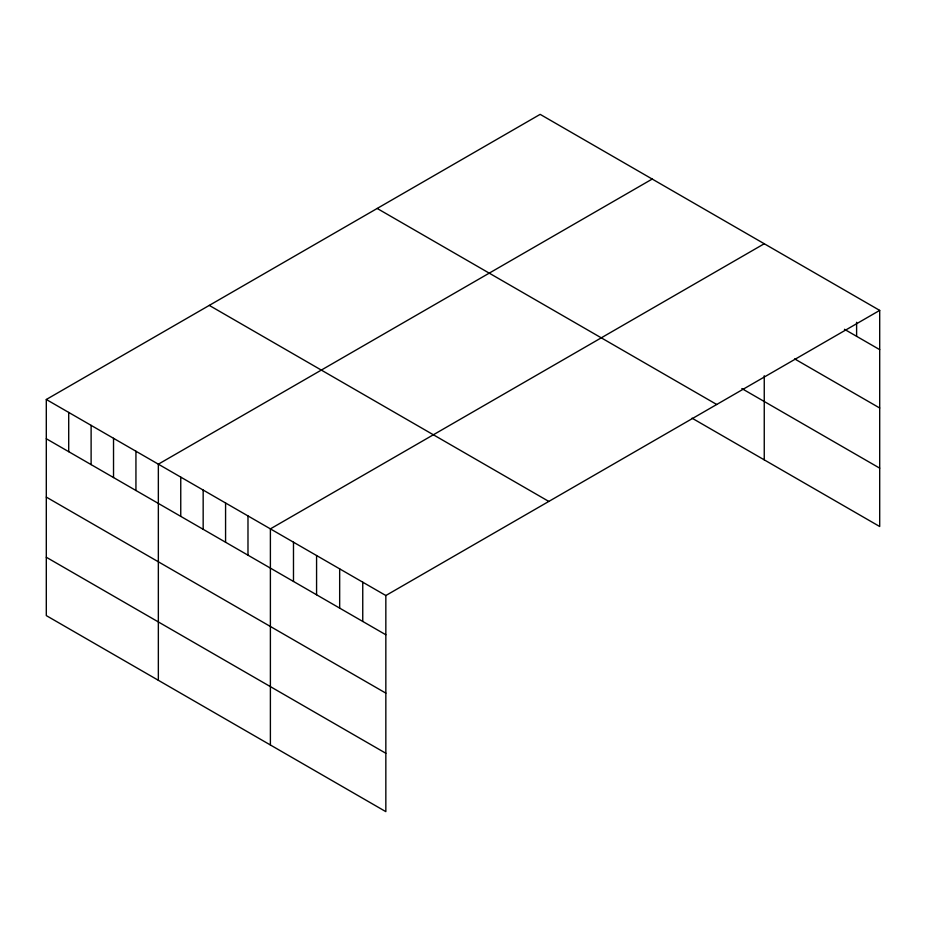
<?xml version="1.0" encoding="UTF-8"?>
<svg xmlns="http://www.w3.org/2000/svg" width="926" height="926" viewBox="0 0 926 926"><rect width="100%" height="100%" fill="white"/><g stroke="black" fill="none" stroke-linecap="round" stroke-linejoin="round"><path stroke-width="1.39" d="M46.3 399.488L385.841 595.522L385.841 811.639L46.3 615.605L46.3 399.488L540.159 114.361L879.7 310.395L879.7 526.512L692.046 418.17M652.205 179.054L158.346 464.181L158.346 680.297M764.251 243.746L270.392 528.873L270.392 744.99M385.841 595.522L879.7 310.395M844.454 329.297L879.7 349.646M794.635 358.894L879.7 408.007M741.842 388.561L879.7 468.151M377.183 208.454L716.724 404.488M209.276 305.395L548.817 501.429M46.3 438.739L385.841 634.773M46.3 497.1L385.841 693.134M46.3 557.244L385.841 753.278M856.608 322.294L856.608 336.312M764.251 375.725L764.251 459.863M362.749 582.188L362.749 621.439M339.668 568.853L339.668 608.104M316.576 555.531L316.576 594.781M293.484 542.196L293.484 581.447M247.983 515.932L247.983 555.183M225.574 502.992L225.574 542.242M203.164 490.051L203.164 529.302M180.755 477.121L180.755 516.361M135.937 451.24L135.937 490.491M113.528 438.299L113.528 477.55M91.118 425.358L91.118 464.609M68.709 412.429L68.709 451.68"/></g></svg>
